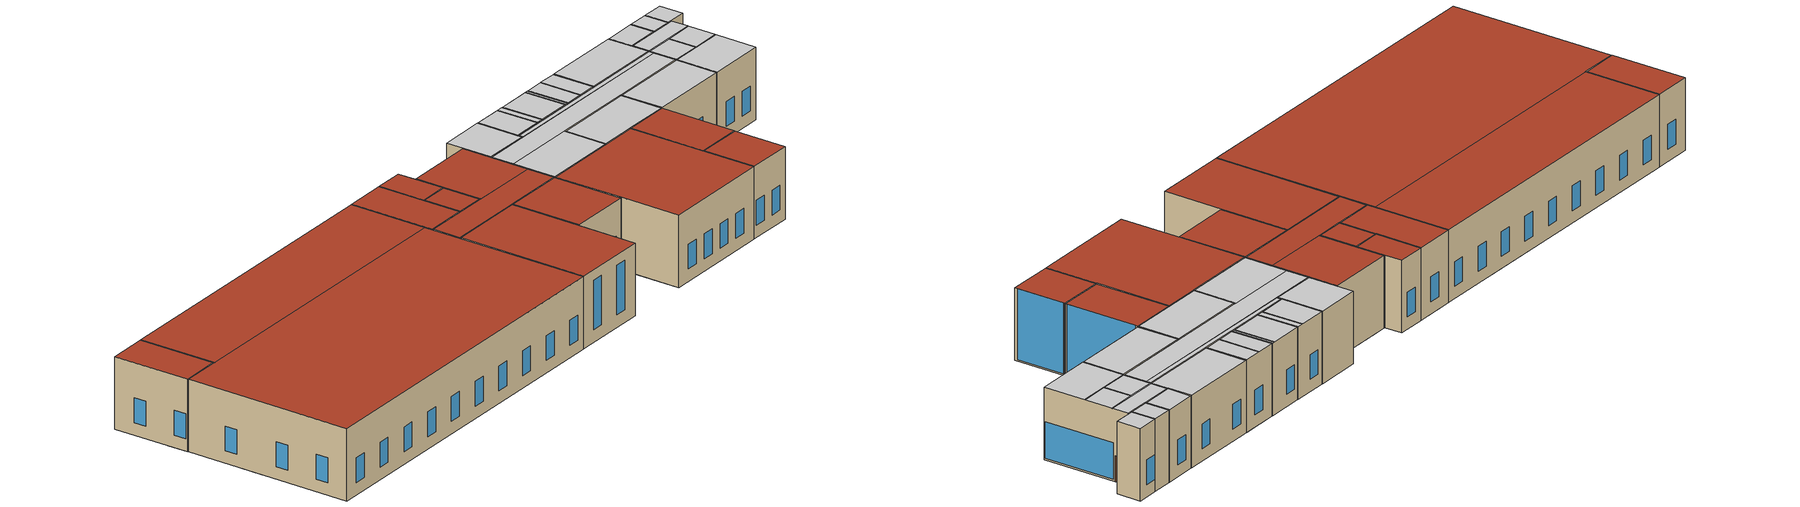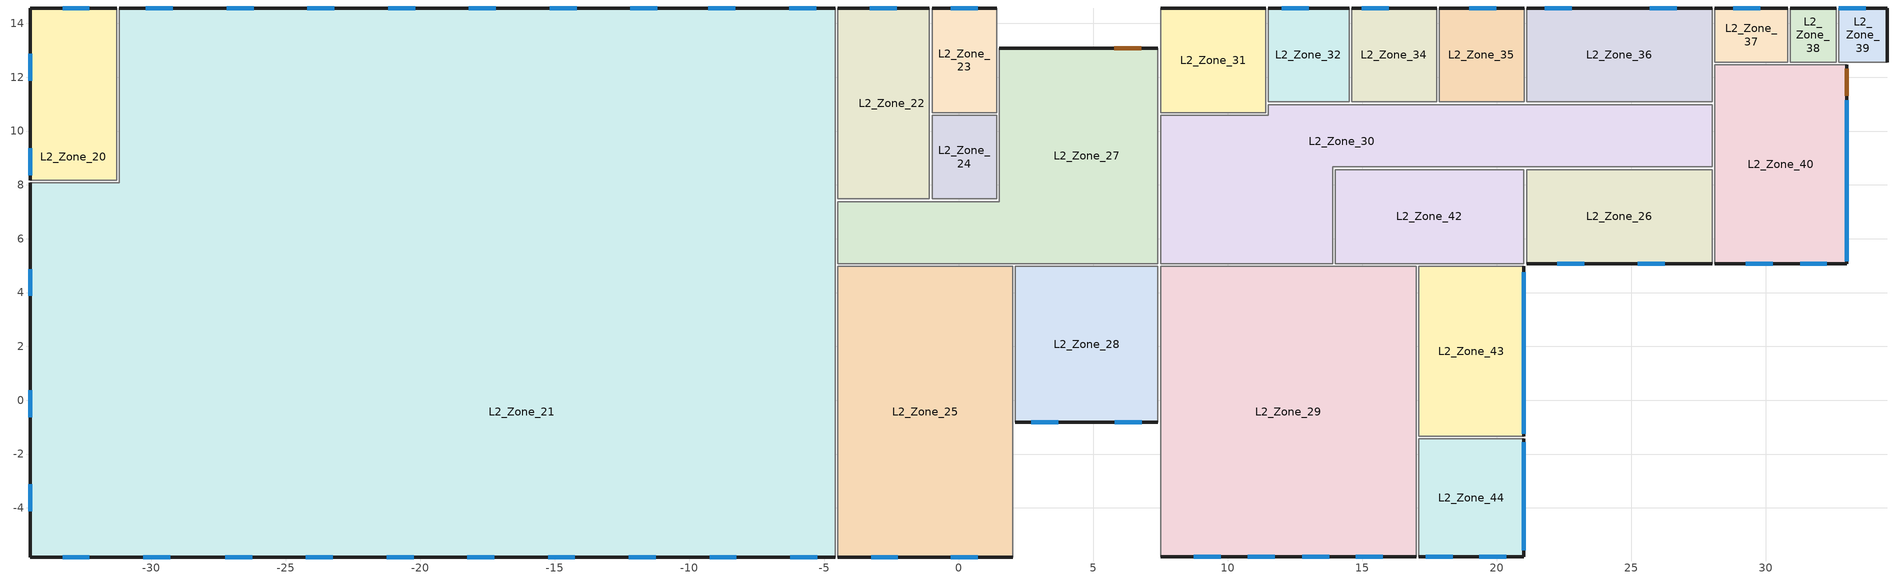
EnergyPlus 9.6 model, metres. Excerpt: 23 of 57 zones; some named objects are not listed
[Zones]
L2_Zone_20
 floor to L1_Zone_2 (BIM2BEM_int_slab_floor): -31.29,9.9 -31.29,8.18 -34.49,8.18 -34.49,9.9 z7; -31.29,12.83 -31.29,9.9 -32.89,9.9 -32.89,12.83 z7
 floor to L1_Zone_1 (BIM2BEM_int_slab_floor): -32.99,12.93 -32.99,10 -34.49,10 -34.49,12.93 z7; -31.29,14.57 -31.29,12.93 -34.49,12.93 -34.49,14.57 z7
 floor adiabatic (Interior Floor): -32.89,10 -32.89,9.9 -34.49,9.9 -34.49,10 z7; -32.89,12.83 -32.89,10 -32.99,10 -32.99,12.83 z7; -31.29,12.93 -31.29,12.83 -32.99,12.83 -32.99,12.93 z7
 wall outside (BIM2BEM_nonres_ext_wall): -31.29,14.57 -34.49,14.57 -34.49,8.18 z7:12.85
 wall to L2_Zone_21 (BIM2BEM_Interior_Wall): -34.49,8.18 -31.29,8.18 -31.29,14.57 z7:12.85
 window (BIM2BEM_IFC_Window_Construction): -34.49,12.87 -34.49,11.87 / -34.49,9.35 -34.49,8.35 / -32.29,14.57 -33.29,14.57 z8:10
 roof outside (BIM2BEM_nonres_roof): -34.49,14.57 -34.49,8.18 -31.29,8.18 -31.29,14.57 z12.85
L2_Zone_21
 floor to L1_Zone_7 (BIM2BEM_int_slab_floor): -27.99,-1.93 -27.99,-5.83 -34.49,-5.83 -34.49,-1.93 z7
 floor to L1_Zone_6 (BIM2BEM_int_slab_floor): -27.99,1.57 -27.99,-1.83 -34.49,-1.83 -34.49,1.57 z7
 floor to L1_Zone_5 (BIM2BEM_int_slab_floor): -27.99,3.57 -27.99,1.67 -34.49,1.67 -34.49,3.57 z7
 floor to L1_Zone_4 (BIM2BEM_int_slab_floor): -27.99,8.07 -27.99,3.67 -34.49,3.67 -34.49,8.07 z7
 floor to L1_Zone_3 (BIM2BEM_int_slab_floor): -27.99,14.57 -27.99,8.17 -31.19,8.17 -31.19,14.57 z7
 floor to L1_Zone_8 (BIM2BEM_int_slab_floor): -9.99,14.57 -9.99,4.97 -27.89,4.97 -27.89,14.57 z7; -4.59,4.97 -4.59,-5.83 -27.89,-5.83 -27.89,4.97 z7
 floor to L1_Zone_9 (BIM2BEM_int_slab_floor): -4.59,14.57 -4.59,5.07 -9.89,5.07 -9.89,14.57 z7
 floor adiabatic (Interior Floor): -27.89,-1.83 -27.89,-1.93 -34.49,-1.93 -34.49,-1.83 z7; -27.89,1.67 -27.89,1.57 -34.49,1.57 -34.49,1.67 z7; -27.89,3.67 -27.89,3.57 -34.49,3.57 -34.49,3.67 z7; -27.89,8.08 -27.89,8.07 -34.49,8.07 -34.49,8.08 z7; -27.89,8.17 -27.89,8.08 -31.19,8.08 -31.19,8.17 z7; -27.89,-1.93 -27.89,-5.83 -27.99,-5.83 -27.99,-1.93 z7; -27.89,1.57 -27.89,-1.83 -27.99,-1.83 -27.99,1.57 z7; -27.89,3.57 -27.89,1.67 -27.99,1.67 -27.99,3.57 z7; -27.89,8.07 -27.89,3.67 -27.99,3.67 -27.99,8.07 z7; -27.89,14.57 -27.89,8.17 -27.99,8.17 -27.99,14.57 z7; -9.89,14.57 -9.89,5.07 -9.99,5.07 -9.99,14.57 z7; -4.59,5.07 -4.59,4.97 -9.99,4.97 -9.99,5.07 z7
 wall outside (BIM2BEM_nonres_ext_wall): -4.59,14.57 -31.19,14.57 / -34.49,8.08 -34.49,-5.83 -4.59,-5.83 z7:12.85
 wall to L2_Zone_25 (BIM2BEM_Interior_Wall): -4.59,-5.83 -4.59,4.97 z7:12.85
 wall adiabatic (BIM2BEM_Interior_Wall): -4.59,4.97 -4.59,5.02 -4.59,5.07 / -4.59,7.38 -4.59,7.43 -4.59,7.48 / -31.19,8.18 -31.19,8.08 -31.29,8.08 z7:12.85
 wall to L2_Zone_27 (BIM2BEM_Interior_Wall): -4.59,5.07 -4.59,7.38 z7:12.85
 wall to L2_Zone_22 (BIM2BEM_Interior_Wall): -4.59,7.48 -4.59,14.57 z7:12.85
 window (BIM2BEM_IFC_Window_Construction): -34.49,4.87 -34.49,3.87 / -34.49,-3.13 -34.49,-4.13 / -33.29,-5.83 -32.29,-5.83 / -30.29,-5.83 -29.29,-5.83 / -27.25,-5.83 -26.25,-5.83 / -24.25,-5.83 -23.25,-5.83 / -21.25,-5.83 -20.25,-5.83 / -18.25,-5.83 -17.25,-5.83 / -15.25,-5.83 -14.25,-5.83 / -12.25,-5.83 -11.25,-5.83 / -9.25,-5.83 -8.25,-5.83 / -6.25,-5.83 -5.25,-5.83 / -34.49,0.37 -34.49,-0.63 / -5.29,14.57 -6.29,14.57 / -8.29,14.57 -9.29,14.57 / -11.19,14.57 -12.19,14.57 / -14.19,14.57 -15.19,14.57 / -17.19,14.57 -18.19,14.57 / -20.19,14.57 -21.19,14.57 / -23.19,14.57 -24.19,14.57 / -26.19,14.57 -27.19,14.57 / -29.19,14.57 -30.19,14.57 z8:10
 roof outside (BIM2BEM_nonres_roof): -34.49,8.08 -34.49,-5.83 -4.59,-5.83 -4.59,8.08 z12.85; -31.19,14.57 -31.19,8.08 -4.59,8.08 -4.59,14.57 z12.85
L2_Zone_22
 floor to L1_Zone_9 (BIM2BEM_int_slab_floor): -3.99,14.57 -3.99,7.48 -4.49,7.48 -4.49,14.57 z7
 floor to L1_Zone_10 (BIM2BEM_int_slab_floor): -1.09,14.57 -1.09,7.48 -3.89,7.48 -3.89,14.57 z7
 floor adiabatic (Interior Floor): -3.89,14.57 -3.89,7.48 -3.99,7.48 -3.99,14.57 z7
 wall outside (BIM2BEM_nonres_ext_wall): -1.09,14.57 -4.49,14.57 z7:12.85
 wall to L2_Zone_27 (BIM2BEM_Interior_Wall): -4.49,7.48 -1.09,7.48 z7:12.85
 wall to L2_Zone_24 (BIM2BEM_Interior_Wall): -1.09,7.48 -1.09,10.58 z7:12.85
 wall adiabatic (BIM2BEM_Interior_Wall): -1.09,10.58 -1.09,10.68 z7:12.85
 wall to L2_Zone_23 (BIM2BEM_Interior_Wall): -1.09,10.68 -1.09,14.57 z7:12.85
 window (BIM2BEM_IFC_Window_Construction): -2.29,14.57 -3.29,14.57 z8:10
 roof outside (BIM2BEM_nonres_roof): -4.49,14.57 -4.49,7.48 -1.09,7.48 -1.09,14.57 z12.85
L2_Zone_25
 floor to L1_Zone_8 (BIM2BEM_int_slab_floor): 2.01,4.97 2.01,-5.83 -4.49,-5.83 -4.49,4.97 z7
 wall outside (BIM2BEM_nonres_ext_wall): -4.49,-5.83 2.01,-5.83 z7:12.85
 wall to L2_Zone_27 (BIM2BEM_Interior_Wall): 2.01,4.97 -4.49,4.97 z7:12.85
 wall adiabatic (BIM2BEM_Interior_Wall): 2.01,-5.83 2.01,-0.83 z7:12.85
 wall to L2_Zone_28 (BIM2BEM_Interior_Wall): 2.01,-0.83 2.01,4.97 z7:12.85
 window (BIM2BEM_IFC_Window_Construction): -3.25,-5.83 -2.25,-5.83 / -0.29,-5.83 0.71,-5.83 z8:12
 roof outside (BIM2BEM_nonres_roof): -4.49,4.97 -4.49,-5.83 2.01,-5.83 2.01,4.97 z12.85
L2_Zone_24
 floor to L1_Zone_10 (BIM2BEM_int_slab_floor): 1.41,10.58 1.41,7.48 -0.99,7.48 -0.99,10.58 z7
 wall to L2_Zone_27 (BIM2BEM_Interior_Wall): -0.99,7.48 1.41,7.48 1.41,10.58 z7:12.85
 wall to L2_Zone_23 (BIM2BEM_Interior_Wall): 1.41,10.58 -0.99,10.58 z7:12.85
 roof outside (BIM2BEM_nonres_roof): -0.99,10.58 -0.99,7.48 1.41,7.48 1.41,10.58 z12.85
L2_Zone_23
 floor to L1_Zone_10 (BIM2BEM_int_slab_floor): 1.41,14.57 1.41,10.68 -0.99,10.68 -0.99,14.57 z7
 wall outside (BIM2BEM_nonres_ext_wall): 1.41,14.57 -0.99,14.57 z7:12.85
 wall to L2_Zone_27 (BIM2BEM_Interior_Wall): 1.41,10.68 1.41,13.08 z7:12.85
 wall adiabatic (BIM2BEM_Interior_Wall): 1.41,13.08 1.41,14.57 z7:12.85
 window (BIM2BEM_IFC_Window_Construction): 0.71,14.57 -0.29,14.57 z8:10
 roof outside (BIM2BEM_nonres_roof): -0.99,14.57 -0.99,10.68 1.41,10.68 1.41,14.57 z12.85
L2_Zone_27
 floor to L1_Zone_9 (BIM2BEM_int_slab_floor): -3.99,7.38 -3.99,5.07 -4.49,5.07 -4.49,7.38 z7
 floor to L1_Zone_10 (BIM2BEM_int_slab_floor): 2.01,7.38 2.01,5.07 -3.89,5.07 -3.89,7.38 z7; 2.01,13.08 2.01,7.38 1.51,7.38 1.51,13.08 z7
 floor to L1_Zone_11 (BIM2BEM_int_slab_floor): 7.41,13.08 7.41,5.07 2.11,5.07 2.11,13.08 z7
 floor adiabatic (Interior Floor): -3.89,7.38 -3.89,5.07 -3.99,5.07 -3.99,7.38 z7; 2.11,13.08 2.11,5.07 2.01,5.07 2.01,13.08 z7
 wall outside (BIM2BEM_nonres_ext_wall): 7.41,13.08 1.51,13.08 z7:12.85
 wall adiabatic (BIM2BEM_Interior_Wall): 2.01,5.07 2.06,5.07 2.11,5.07 / 7.41,10.58 7.41,10.63 7.41,10.68 / 1.51,10.68 1.51,10.63 1.51,10.58 / 1.51,7.48 1.51,7.38 1.41,7.38 / -0.99,7.38 -1.04,7.38 -1.09,7.38 z7:12.85
 wall to L2_Zone_28 (BIM2BEM_Interior_Wall): 2.11,5.07 7.41,5.07 z7:12.85
 wall to L2_Zone_30 (BIM2BEM_Interior_Wall): 7.41,5.07 7.41,10.58 z7:12.85
 wall to L2_Zone_31 (BIM2BEM_Interior_Wall): 7.41,10.68 7.41,13.08 z7:12.85
 door (BIM2BEM_IFCIntent_Door): 6.79,13.08 5.79,13.08 z7:9.1
 roof outside (BIM2BEM_nonres_roof): -4.49,7.38 -4.49,5.07 7.41,5.07 7.41,7.38 z12.85; 1.51,13.08 1.51,7.38 7.41,7.38 7.41,13.08 z12.85
L2_Zone_28
 floor to L1_Zone_8 (BIM2BEM_int_slab_floor): 7.41,4.97 7.41,-0.83 2.11,-0.83 2.11,4.97 z7
 wall outside (BIM2BEM_nonres_ext_wall): 2.11,-0.83 7.41,-0.83 z7:12.85
 wall to L2_Zone_29 (BIM2BEM_Interior_Wall): 7.41,-0.83 7.41,4.97 z7:12.85
 window (BIM2BEM_IFC_Window_Construction): 2.71,-0.83 3.71,-0.83 / 5.81,-0.83 6.81,-0.83 z8:10
 roof outside (BIM2BEM_nonres_roof): 2.11,4.97 2.11,-0.83 7.41,-0.83 7.41,4.97 z12.85
L2_Zone_29
 floor outside (Exterior Floor): 17,4.97 17,-5.83 7.51,-5.83 7.51,4.97 z7
 wall outside (BIM2BEM_nonres_ext_wall): 7.51,-5.83 17,-5.83 z7:12.85
 wall to L2_Zone_30 (BIM2BEM_Interior_Wall): 13.9,4.97 7.51,4.97 z7:12.85
 wall adiabatic (BIM2BEM_Interior_Wall): 14,4.97 13.9,4.97 / 7.51,-0.83 7.51,-5.83 / 17,-1.44 17,-1.33 z7:12.85
 wall to L2_Zone_42 (BIM2BEM_Interior_Wall): 17,4.97 14,4.97 z7:12.85
 wall to L2_Zone_44 (BIM2BEM_Interior_Wall): 17,-5.83 17,-1.44 z7:12.85
 wall to L2_Zone_43 (BIM2BEM_Interior_Wall): 17,-1.33 17,4.97 z7:12.85
 window (BIM2BEM_IFC_Window_Construction): 8.75,-5.83 9.75,-5.83 / 10.75,-5.83 11.75,-5.83 / 12.77,-5.83 13.77,-5.83 / 14.77,-5.83 15.77,-5.83 z8:10
 roof outside (BIM2BEM_nonres_roof): 7.51,4.97 7.51,-5.83 17,-5.83 17,4.97 z12.85
L2_Zone_30
 floor to L1_Zone_12 (BIM2BEM_int_slab_floor): 13.9,8.67 13.9,5.07 7.51,5.07 7.51,8.67 z7; 20.98,10.57 20.98,8.67 7.51,8.67 7.51,10.57 z7; 20.98,10.58 20.98,10.57 11.51,10.57 11.51,10.58 z7; 20.98,10.97 20.98,10.58 11.51,10.58 11.51,10.97 z7
 floor to L1_Zone_17 (BIM2BEM_int_slab_floor): 27.98,10.98 27.98,8.67 21.08,8.67 21.08,10.98 z7
 floor adiabatic (Interior Floor): 11.51,10.58 11.51,10.57 7.51,10.57 7.51,10.58 z7; 21.08,10.98 21.08,10.97 11.51,10.97 11.51,10.98 z7; 21.08,10.97 21.08,8.67 20.98,8.67 20.98,10.97 z7; 28,10.98 28,8.67 27.98,8.67 27.98,10.98 z7
 wall to L2_Zone_42 (BIM2BEM_Interior_Wall): 13.9,5.07 13.9,8.57 / 14,8.67 21.01,8.67 z7:12.85
 wall adiabatic (BIM2BEM_Interior_Wall): 13.9,8.57 13.9,8.67 14,8.67 / 21.01,8.67 21.06,8.67 21.11,8.67 / 21.11,10.98 21.06,10.98 21.01,10.98 / 17.86,10.98 17.81,10.98 17.76,10.98 / 14.61,10.98 14.56,10.98 14.51,10.98 / 11.51,10.68 11.51,10.58 11.41,10.58 z7:12.85
 wall to L2_Zone_26 (BIM2BEM_Interior_Wall): 21.11,8.67 28,8.67 z7:12.85
 wall to L2_Zone_40 (BIM2BEM_Interior_Wall): 28,8.67 28,10.98 z7:12.85
 wall to L2_Zone_36 (BIM2BEM_Interior_Wall): 28,10.98 21.11,10.98 z7:12.85
 wall to L2_Zone_35 (BIM2BEM_Interior_Wall): 21.01,10.98 17.86,10.98 z7:12.85
 wall to L2_Zone_34 (BIM2BEM_Interior_Wall): 17.76,10.98 14.61,10.98 z7:12.85
 wall to L2_Zone_32 (BIM2BEM_Interior_Wall): 14.51,10.98 11.51,10.98 z7:12.85
 wall to L2_Zone_31 (BIM2BEM_Interior_Wall): 11.51,10.98 11.51,10.68 / 11.41,10.58 7.51,10.58 z7:12.85
 ceiling to L3_Zone_47 (BIM2BEM_int_slab_ceiling): 7.51,8.67 7.51,5.07 13.9,5.07 13.9,8.67 z12.85; 7.51,10.57 7.51,8.67 28,8.67 28,10.57 z12.85; 11.5,10.58 11.5,10.57 28,10.57 28,10.58 z12.85; 11.51,10.97 11.51,10.58 28,10.58 28,10.97 z12.85
 ceiling adiabatic (Interior Ceiling): 7.51,10.58 7.51,10.57 11.5,10.57 11.5,10.58 z12.85; 11.51,10.98 11.51,10.97 28,10.97 28,10.98 z12.85
L2_Zone_31
 floor to L1_Zone_13 (BIM2BEM_int_slab_floor): 11.41,14.57 11.41,10.68 7.51,10.68 7.51,14.57 z7
 wall outside (BIM2BEM_nonres_ext_wall): 11.41,14.57 7.51,14.57 z7:12.85
 wall adiabatic (BIM2BEM_Interior_Wall): 7.51,14.57 7.51,13.08 / 11.41,10.98 11.41,11.08 z7:12.85
 wall to L2_Zone_32 (BIM2BEM_Interior_Wall): 11.41,11.08 11.41,14.57 z7:12.85
 ceiling to L3_Zone_45 (BIM2BEM_int_slab_ceiling): 7.51,14.57 7.51,10.68 11.4,10.68 11.4,14.57 z12.85
 ceiling adiabatic (Interior Ceiling): 11.4,14.57 11.4,10.68 11.41,10.68 11.41,14.57 z12.85
L2_Zone_32
 floor to L1_Zone_14 (BIM2BEM_int_slab_floor): 14.48,14.57 14.48,11.08 11.51,11.08 11.51,14.57 z7
 floor adiabatic (Interior Floor): 14.51,14.57 14.51,11.08 14.48,11.08 14.48,14.57 z7
 wall outside (BIM2BEM_nonres_ext_wall): 14.51,14.57 11.51,14.57 z7:12.85
 wall to L2_Zone_34 (BIM2BEM_Interior_Wall): 14.51,11.08 14.51,14.57 z7:12.85
 window (BIM2BEM_IFC_Window_Construction): 13.01,14.57 12.01,14.57 z8:10
 ceiling to L3_Zone_46 (BIM2BEM_int_slab_ceiling): 11.51,14.57 11.51,11.08 13.9,11.08 13.9,14.57 z12.85
 ceiling to L3_Zone_49 (BIM2BEM_int_slab_ceiling): 14,14.57 14,11.08 14.51,11.08 14.51,14.57 z12.85
 ceiling adiabatic (Interior Ceiling): 13.9,14.57 13.9,11.08 14,11.08 14,14.57 z12.85
L2_Zone_34
 floor to L1_Zone_15 (BIM2BEM_int_slab_floor): 17.73,14.57 17.73,11.08 14.61,11.08 14.61,14.57 z7
 floor adiabatic (Interior Floor): 17.76,14.57 17.76,11.08 17.73,11.08 17.73,14.57 z7
 wall outside (BIM2BEM_nonres_ext_wall): 17.76,14.57 14.61,14.57 z7:12.85
 wall to L2_Zone_35 (BIM2BEM_Interior_Wall): 17.76,11.08 17.76,14.57 z7:12.85
 window (BIM2BEM_IFC_Window_Construction): 15.98,14.57 14.98,14.57 z8:10
 ceiling to L3_Zone_49 (BIM2BEM_int_slab_ceiling): 14.61,14.57 14.61,11.08 17.45,11.08 17.45,14.57 z12.85
 ceiling to L3_Zone_51 (BIM2BEM_int_slab_ceiling): 17.55,14.57 17.55,11.08 17.76,11.08 17.76,14.57 z12.85
 ceiling adiabatic (Interior Ceiling): 17.45,14.57 17.45,11.08 17.55,11.08 17.55,14.57 z12.85
L2_Zone_35
 floor to L1_Zone_16 (BIM2BEM_int_slab_floor): 20.98,14.57 20.98,11.08 17.86,11.08 17.86,14.57 z7
 floor adiabatic (Interior Floor): 21.01,14.57 21.01,11.08 20.98,11.08 20.98,14.57 z7
 wall outside (BIM2BEM_nonres_ext_wall): 21.01,14.57 17.86,14.57 z7:12.85
 wall to L2_Zone_36 (BIM2BEM_Interior_Wall): 21.01,11.08 21.01,14.57 z7:12.85
 window (BIM2BEM_IFC_Window_Construction): 19.98,14.57 18.98,14.57 z8:10
 ceiling to L3_Zone_51 (BIM2BEM_int_slab_ceiling): 17.86,14.57 17.86,11.08 19.35,11.08 19.35,14.57 z12.85
 ceiling to L3_Zone_52 (BIM2BEM_int_slab_ceiling): 19.45,14.57 19.45,11.08 21.01,11.08 21.01,14.57 z12.85
 ceiling adiabatic (Interior Ceiling): 19.35,14.57 19.35,11.08 19.45,11.08 19.45,14.57 z12.85
L2_Zone_36
 floor to L1_Zone_17 (BIM2BEM_int_slab_floor): 27.98,14.57 27.98,11.08 21.11,11.08 21.11,14.57 z7
 floor adiabatic (Interior Floor): 28,14.57 28,11.08 27.98,11.08 27.98,14.57 z7
 wall outside (BIM2BEM_nonres_ext_wall): 28,14.57 21.11,14.57 z7:12.85
 wall to L2_Zone_40 (BIM2BEM_Interior_Wall): 28,11.08 28,12.46 z7:12.85
 wall adiabatic (BIM2BEM_Interior_Wall): 28,12.46 28,12.57 z7:12.85
 wall to L2_Zone_37 (BIM2BEM_Interior_Wall): 28,12.57 28,14.57 z7:12.85
 window (BIM2BEM_IFC_Window_Construction): 26.68,14.57 25.68,14.57 / 22.78,14.57 21.78,14.57 z8:10
 ceiling to L3_Zone_53 (BIM2BEM_int_slab_ceiling): 21.14,14.57 21.14,11.08 28,11.08 28,14.57 z12.85
 ceiling adiabatic (Interior Ceiling): 21.11,14.57 21.11,11.08 21.14,11.08 21.14,14.57 z12.85
L2_Zone_37
 floor to L1_Zone_18 (BIM2BEM_int_slab_floor): 30.8,14.57 30.8,12.57 28.1,12.57 28.1,14.57 z7
 wall outside (BIM2BEM_nonres_ext_wall): 30.8,14.57 28.1,14.57 z7:12.85
 wall to L2_Zone_40 (BIM2BEM_Interior_Wall): 28.1,12.57 30.8,12.57 z7:12.85
 wall to L2_Zone_38 (BIM2BEM_Interior_Wall): 30.8,12.57 30.8,14.57 z7:12.85
 window (BIM2BEM_IFC_Window_Construction): 29.78,14.57 28.78,14.57 z8:10
 ceiling to L3_Zone_57 (BIM2BEM_int_slab_ceiling): 28.1,14.57 28.1,12.57 30.8,12.57 30.8,14.57 z12.85
L2_Zone_38
 floor to L1_Zone_18 (BIM2BEM_int_slab_floor): 32.6,14.57 32.6,12.57 30.9,12.57 30.9,14.57 z7
 wall outside (BIM2BEM_nonres_ext_wall): 32.6,14.57 30.9,14.57 z7:12.85
 wall to L2_Zone_40 (BIM2BEM_Interior_Wall): 30.9,12.57 32.6,12.57 z7:12.85
 wall to L2_Zone_39 (BIM2BEM_Interior_Wall): 32.6,12.57 32.6,14.57 z7:12.85
 ceiling to L3_Zone_57 (BIM2BEM_int_slab_ceiling): 30.9,14.57 30.9,12.57 32.6,12.57 32.6,14.57 z12.85
L2_Zone_39
 floor to L1_Zone_18 (BIM2BEM_int_slab_floor): 34.51,14.57 34.51,12.57 32.7,12.57 32.7,14.57 z7
 wall outside (BIM2BEM_nonres_ext_wall): 34.51,12.57 34.51,14.57 32.7,14.57 z7:12.85
 wall to L2_Zone_40 (BIM2BEM_Interior_Wall): 32.7,12.57 33,12.57 z7:12.85
 wall adiabatic (BIM2BEM_Interior_Wall): 33,12.57 34.51,12.57 z7:12.85
 window (BIM2BEM_IFC_Window_Construction): 33.71,14.57 32.71,14.57 z8:10
 ceiling to L3_Zone_57 (BIM2BEM_int_slab_ceiling): 32.7,14.57 32.7,12.57 34.51,12.57 34.51,14.57 z12.85
L2_Zone_40
 floor to L1_Zone_18 (BIM2BEM_int_slab_floor): 33,12.46 33,5.07 28.1,5.07 28.1,12.46 z7
 wall outside (BIM2BEM_nonres_ext_wall): 28.1,5.07 33,5.07 33,12.46 z7:12.85
 wall adiabatic (BIM2BEM_Interior_Wall): 30.9,12.46 30.8,12.46 / 32.7,12.46 32.6,12.46 / 28.1,8.67 28.1,8.57 / 28.1,11.08 28.1,10.98 z7:12.85
 wall to L2_Zone_26 (BIM2BEM_Interior_Wall): 28.1,8.57 28.1,5.07 z7:12.85
 window (BIM2BEM_IFC_Window_Construction): 29.24,5.07 30.24,5.07 / 31.26,5.07 32.26,5.07 z8:10; 33,5.15 33,11.15 z7.15:10.1
 door (BIM2BEM_IFCIntent_Door): 33,11.31 33,12.31 z7:9.1
 ceiling to L3_Zone_47 (BIM2BEM_int_slab_ceiling): 28.1,10.97 28.1,8.67 30.5,8.67 30.5,10.97 z12.85
 ceiling to L3_Zone_55 (BIM2BEM_int_slab_ceiling): 28.1,8.57 28.1,5.07 33,5.07 33,8.57 z12.85
 ceiling to L3_Zone_57 (BIM2BEM_int_slab_ceiling): 28.1,12.46 28.1,11.07 33,11.07 33,12.46 z12.85
 ceiling to L3_Zone_56 (BIM2BEM_int_slab_ceiling): 30.6,10.97 30.6,8.67 33,8.67 33,10.97 z12.85
 ceiling adiabatic (Interior Ceiling): 28.1,8.67 28.1,8.57 33,8.57 33,8.67 z12.85; 28.1,11.07 28.1,10.97 33,10.97 33,11.07 z12.85; 30.5,10.97 30.5,8.67 30.6,8.67 30.6,10.97 z12.85
L2_Zone_42
 floor to L1_Zone_19 (BIM2BEM_int_slab_floor): 20.98,8.57 20.98,5.07 14,5.07 14,8.57 z7
 floor adiabatic (Interior Floor): 21.01,8.57 21.01,5.07 20.98,5.07 20.98,8.57 z7
 wall adiabatic (BIM2BEM_Interior_Wall): 17,5.07 17.1,5.07 z7:12.85
 wall to L2_Zone_43 (BIM2BEM_Interior_Wall): 17.1,5.07 21.01,5.07 z7:12.85
 wall to L2_Zone_26 (BIM2BEM_Interior_Wall): 21.01,5.07 21.01,8.57 z7:12.85
 ceiling to L3_Zone_50 (BIM2BEM_int_slab_ceiling): 14,8.57 14,5.07 21.01,5.07 21.01,8.57 z12.85
L2_Zone_43
 floor outside (Exterior Floor): 21.01,4.97 21.01,-1.33 17.1,-1.33 17.1,4.97 z7
 wall outside (BIM2BEM_nonres_ext_wall): 21.01,-1.33 21.01,4.97 z7:12.85
 wall to L2_Zone_44 (BIM2BEM_Interior_Wall): 17.1,-1.33 21.01,-1.33 z7:12.85
 window (BIM2BEM_IFC_Window_Construction): 21.01,-1.24 21.01,4.76 z7.15:12.85
 roof outside (BIM2BEM_nonres_roof): 17.1,4.97 17.1,-1.33 21.01,-1.33 21.01,4.97 z12.85
L2_Zone_44
 floor outside (Exterior Floor): 21.01,-1.44 21.01,-5.83 17.1,-5.83 17.1,-1.44 z7
 wall outside (BIM2BEM_nonres_ext_wall): 17.1,-5.83 21.01,-5.83 21.01,-1.44 z7:12.85
 window (BIM2BEM_IFC_Window_Construction): 17.36,-5.83 18.36,-5.83 / 19.36,-5.83 20.36,-5.83 z8:10; 21.01,-5.57 21.01,-1.57 z7.15:12.85
 roof outside (BIM2BEM_nonres_roof): 17.1,-1.44 17.1,-5.83 21.01,-5.83 21.01,-1.44 z12.85
L2_Zone_26
 floor to L1_Zone_17 (BIM2BEM_int_slab_floor): 27.98,8.57 27.98,5.07 21.11,5.07 21.11,8.57 z7
 floor adiabatic (Interior Floor): 28,8.57 28,5.07 27.98,5.07 27.98,8.57 z7
 wall outside (BIM2BEM_nonres_ext_wall): 21.11,5.07 28,5.07 z7:12.85
 window (BIM2BEM_IFC_Window_Construction): 22.25,5.07 23.25,5.07 / 25.24,5.07 26.24,5.07 z8:10
 ceiling to L3_Zone_54 (BIM2BEM_int_slab_ceiling): 21.12,8.57 21.12,5.07 28,5.07 28,8.57 z12.85
 ceiling adiabatic (Interior Ceiling): 21.11,8.57 21.11,5.07 21.12,5.07 21.12,8.57 z12.85
[Building]
Untitled: North Axis {deg}=0; Terrain=City; Loads Convergence Tolerance Value {W}=0.04; Temperature Convergence Tolerance Value {deltaC}=0.4; Solar Distribution=FullInteriorAndExterior; Maximum Number of Warmup Days=25
[Site:Location]
Las Vegas Mccarran Intl Ap: Latitude {deg}=36.08; Longitude {deg}=-115.15; Time Zone {hr}=-8; Elevation {m}=648
[SizingPeriod:DesignDay] Day of Month=21; Dry-Bulb Temperature Range Modifier Type=DefaultMultipliers; Humidity Condition Type=Wetbulb; Barometric Pressure {Pa}=93779; Rain Indicator=No; Snow Indicator=No; Daylight Saving Time Indicator=No
Name | Month | Day Type | Maximum Dry-Bulb Temperature {C} | Daily Dry-Bulb Temperature Range {deltaC} | Wetbulb or DewPoint at Maximum Dry-Bulb {C} | Wind Speed {m/s} | Wind Direction {deg} | Solar Model Indicator | Sky Clearness | ASHRAE Clear Sky Optical Depth for Beam Irradiance (taub) | ASHRAE Clear Sky Optical Depth for Diffuse Irradiance (taud)
Las Vegas Mccarran Intl Ap Ann Htg 99.6% Condns DB | 12 | WinterDesignDay | -0.8 | 0 | -0.8 | 3 | 240 | ASHRAEClearSky | 0
Las Vegas Mccarran Intl Ap Ann Clg .4% Condns DB=>MWB | 7 | SummerDesignDay | 42.4 | 13 | 20.1 | 4.9 | 230 | ASHRAETau |  | 0.55 | 1.674
[Material]
Name | Roughness | Thickness {m} | Conductivity {W/m-K} | Density {kg/m3} | Specific Heat {J/kg-K} | Thermal Absorptance | Solar Absorptance | Visible Absorptance
I02 50mm insulation board | MediumRough | 0.0508 | 0.03 | 43 | 1210
M11 100mm lightweight concrete | MediumRough | 0.1016 | 0.53 | 1280 | 840
F16 Acoustic tile | MediumSmooth | 0.0191 | 0.06 | 368 | 590
M15 200mm heavyweight concrete | MediumRough | 0.2032 | 1.95 | 2240 | 900
BIM2BEM_F08 Metal surface | Smooth | 0.0008 | 45.28 | 7824 | 500
BIM2BEM_G01 16mm gypsum board | MediumSmooth | 0.0159 | 0.16 | 800 | 1090
BIM2BEM_F08 Metal roof surface | Smooth | 0.0008 | 45.28 | 7824 | 500 | 0.9 | 0.77
BIM2BEM_F07 25mm stucco | Smooth | 0.0254 | 0.72 | 1856 | 840 | 0.9 | 0.7 | 0.7
BIM2BEM_Interior Wall Addi Insul | MediumRough | 2.54001e-08 | 0.04326 | 22.4258 | 836.8 | 0.9 | 0.7 | 0.7
BIM2BEM_Steel Frame/Cavity | MediumRough | 0.0889002 | 0.0841162 | 641.379 | 502.08 | 0.9 | 0.7 | 0.7
BIM2BEM_100mm Normalweight concrete floor | MediumRough | 0.1016 | 2.31 | 2322 | 832
[Material:NoMass] Thermal Absorptance=0.9; Solar Absorptance=0.7
Name | Roughness | Thermal Resistance {m2-K/W} | Visible Absorptance
BIM2BEM_Nonres_Exterior_Wall_Insulation_grd | MediumSmooth | 1.43107 | 0.7
BIM2BEM_Nonres_Roof_Insulation | MediumSmooth | 4.15799 | 0.7
BIM2BEM_CP02 CARPET PAD | VeryRough | 0.21648 | 0.8
BIM2BEM_Opaque Door panel_con | MediumRough | 0.475973 | 0.7
[Material:AirGap]
F05 Ceiling air space resistance: Thermal Resistance {m2-K/W}=0.18
[WindowMaterial:SimpleGlazingSystem]
BIM2BEM_IFC_Window_SimpleGlazing: U-Factor {W/m2-K}=5.5364; Solar Heat Gain Coefficient=0.86; Visible Transmittance=0.9
[Construction]
Exterior Floor: I02 50mm insulation board, M15 200mm heavyweight concrete
Interior Floor: F16 Acoustic tile, F05 Ceiling air space resistance, M11 100mm lightweight concrete
Interior Ceiling: M11 100mm lightweight concrete, F05 Ceiling air space resistance, F16 Acoustic tile
BIM2BEM_nonres_ext_wall: BIM2BEM_F08 Metal surface, BIM2BEM_Nonres_Exterior_Wall_Insulation_grd, BIM2BEM_G01 16mm gypsum board
BIM2BEM_nonres_roof: BIM2BEM_F08 Metal roof surface, BIM2BEM_Nonres_Roof_Insulation
BIM2BEM_Interior_Wall: BIM2BEM_F07 25mm stucco, BIM2BEM_G01 16mm gypsum board, BIM2BEM_Interior Wall Addi Insul, BIM2BEM_Steel Frame/Cavity, BIM2BEM_G01 16mm gypsum board
BIM2BEM_int_slab_floor: BIM2BEM_100mm Normalweight concrete floor, BIM2BEM_CP02 CARPET PAD
BIM2BEM_int_slab_ceiling: BIM2BEM_CP02 CARPET PAD, BIM2BEM_100mm Normalweight concrete floor
BIM2BEM_IFC_Window_Construction: BIM2BEM_IFC_Window_SimpleGlazing
BIM2BEM_IFCIntent_Door: BIM2BEM_Opaque Door panel_con
[Zone] Multiplier=1
L2_Zone_20; L2_Zone_21; L2_Zone_22; L2_Zone_25; L2_Zone_24; L2_Zone_23; L2_Zone_27; L2_Zone_28; L2_Zone_29; L2_Zone_30; L2_Zone_31; L2_Zone_32; L2_Zone_34; L2_Zone_35; L2_Zone_36; L2_Zone_37; L2_Zone_38; L2_Zone_39; L2_Zone_40; L2_Zone_42; L2_Zone_43; L2_Zone_44; L2_Zone_26
[People] Number of People Schedule=BLDG_OCC_SCH; Number of People Calculation Method=Area/Person; Floor Area per Person {m2/person}=10; Fraction Radiant=0.3; Sensible Heat Fraction=autocalculate; Activity Level Schedule=ZONE3 BULK STORAGE Activity Schedule; Mean Radiant Temperature Calculation Type=ZoneAveraged
Name | Zone or ZoneList or Space or SpaceList
BIM2BEM_L2_Zone_20_People | L2_Zone_20
BIM2BEM_L2_Zone_21_People | L2_Zone_21
BIM2BEM_L2_Zone_22_People | L2_Zone_22
BIM2BEM_L2_Zone_25_People | L2_Zone_25
BIM2BEM_L2_Zone_24_People | L2_Zone_24
BIM2BEM_L2_Zone_23_People | L2_Zone_23
BIM2BEM_L2_Zone_27_People | L2_Zone_27
BIM2BEM_L2_Zone_28_People | L2_Zone_28
BIM2BEM_L2_Zone_29_People | L2_Zone_29
BIM2BEM_L2_Zone_30_People | L2_Zone_30
BIM2BEM_L2_Zone_31_People | L2_Zone_31
BIM2BEM_L2_Zone_32_People | L2_Zone_32
BIM2BEM_L2_Zone_34_People | L2_Zone_34
BIM2BEM_L2_Zone_35_People | L2_Zone_35
BIM2BEM_L2_Zone_36_People | L2_Zone_36
BIM2BEM_L2_Zone_37_People | L2_Zone_37
BIM2BEM_L2_Zone_38_People | L2_Zone_38
BIM2BEM_L2_Zone_39_People | L2_Zone_39
BIM2BEM_L2_Zone_40_People | L2_Zone_40
BIM2BEM_L2_Zone_42_People | L2_Zone_42
BIM2BEM_L2_Zone_43_People | L2_Zone_43
BIM2BEM_L2_Zone_44_People | L2_Zone_44
BIM2BEM_L2_Zone_26_People | L2_Zone_26
[Lights] Schedule=ltg_sch_bulk_storage; Design Level Calculation Method=Watts/Area; Watts per Zone Floor Area {W/m2}=18.2986; Return Air Fraction=0; Fraction Radiant=0.42; Fraction Visible=0.18; Fraction Replaceable=1; Return Air Fraction Calculated from Plenum Temperature=No
Name | Zone or ZoneList or Space or SpaceList
BIM2BEM_L2_Zone_20_Lights | L2_Zone_20
BIM2BEM_L2_Zone_21_Lights | L2_Zone_21
BIM2BEM_L2_Zone_22_Lights | L2_Zone_22
BIM2BEM_L2_Zone_25_Lights | L2_Zone_25
BIM2BEM_L2_Zone_24_Lights | L2_Zone_24
BIM2BEM_L2_Zone_23_Lights | L2_Zone_23
BIM2BEM_L2_Zone_27_Lights | L2_Zone_27
BIM2BEM_L2_Zone_28_Lights | L2_Zone_28
BIM2BEM_L2_Zone_29_Lights | L2_Zone_29
BIM2BEM_L2_Zone_30_Lights | L2_Zone_30
BIM2BEM_L2_Zone_31_Lights | L2_Zone_31
BIM2BEM_L2_Zone_32_Lights | L2_Zone_32
BIM2BEM_L2_Zone_34_Lights | L2_Zone_34
BIM2BEM_L2_Zone_35_Lights | L2_Zone_35
BIM2BEM_L2_Zone_36_Lights | L2_Zone_36
BIM2BEM_L2_Zone_37_Lights | L2_Zone_37
BIM2BEM_L2_Zone_38_Lights | L2_Zone_38
BIM2BEM_L2_Zone_39_Lights | L2_Zone_39
BIM2BEM_L2_Zone_40_Lights | L2_Zone_40
BIM2BEM_L2_Zone_42_Lights | L2_Zone_42
BIM2BEM_L2_Zone_43_Lights | L2_Zone_43
BIM2BEM_L2_Zone_44_Lights | L2_Zone_44
BIM2BEM_L2_Zone_26_Lights | L2_Zone_26
[ElectricEquipment] Schedule=Bulk Storage Plug Schedule; Design Level Calculation Method=Watts/Area; Watts per Zone Floor Area {W/m2}=10.7639
Name | Zone or ZoneList or Space or SpaceList
BIM2BEM_L2_Zone_20_Equipment | L2_Zone_20
BIM2BEM_L2_Zone_21_Equipment | L2_Zone_21
BIM2BEM_L2_Zone_22_Equipment | L2_Zone_22
BIM2BEM_L2_Zone_25_Equipment | L2_Zone_25
BIM2BEM_L2_Zone_24_Equipment | L2_Zone_24
BIM2BEM_L2_Zone_23_Equipment | L2_Zone_23
BIM2BEM_L2_Zone_27_Equipment | L2_Zone_27
BIM2BEM_L2_Zone_28_Equipment | L2_Zone_28
BIM2BEM_L2_Zone_29_Equipment | L2_Zone_29
BIM2BEM_L2_Zone_30_Equipment | L2_Zone_30
BIM2BEM_L2_Zone_31_Equipment | L2_Zone_31
BIM2BEM_L2_Zone_32_Equipment | L2_Zone_32
BIM2BEM_L2_Zone_34_Equipment | L2_Zone_34
BIM2BEM_L2_Zone_35_Equipment | L2_Zone_35
BIM2BEM_L2_Zone_36_Equipment | L2_Zone_36
BIM2BEM_L2_Zone_37_Equipment | L2_Zone_37
BIM2BEM_L2_Zone_38_Equipment | L2_Zone_38
BIM2BEM_L2_Zone_39_Equipment | L2_Zone_39
BIM2BEM_L2_Zone_40_Equipment | L2_Zone_40
BIM2BEM_L2_Zone_42_Equipment | L2_Zone_42
BIM2BEM_L2_Zone_43_Equipment | L2_Zone_43
BIM2BEM_L2_Zone_44_Equipment | L2_Zone_44
BIM2BEM_L2_Zone_26_Equipment | L2_Zone_26
[ZoneInfiltration:DesignFlowRate] Schedule=Bulk Storage Infil_Base Schedule; Design Flow Rate Calculation Method=Flow/ExteriorWallArea; Flow per Exterior Surface Area {m3/s-m2}=0.00146922; Constant Term Coefficient=0; Temperature Term Coefficient=0; Velocity Term Coefficient=0.224; Velocity Squared Term Coefficient=0
Name | Zone or ZoneList
BIM2BEM_L2_Zone_20_Infiltration | L2_Zone_20
BIM2BEM_L2_Zone_21_Infiltration | L2_Zone_21
BIM2BEM_L2_Zone_22_Infiltration | L2_Zone_22
BIM2BEM_L2_Zone_25_Infiltration | L2_Zone_25
BIM2BEM_L2_Zone_24_Infiltration | L2_Zone_24
BIM2BEM_L2_Zone_23_Infiltration | L2_Zone_23
BIM2BEM_L2_Zone_27_Infiltration | L2_Zone_27
BIM2BEM_L2_Zone_28_Infiltration | L2_Zone_28
BIM2BEM_L2_Zone_29_Infiltration | L2_Zone_29
BIM2BEM_L2_Zone_30_Infiltration | L2_Zone_30
BIM2BEM_L2_Zone_31_Infiltration | L2_Zone_31
BIM2BEM_L2_Zone_32_Infiltration | L2_Zone_32
BIM2BEM_L2_Zone_34_Infiltration | L2_Zone_34
BIM2BEM_L2_Zone_35_Infiltration | L2_Zone_35
BIM2BEM_L2_Zone_36_Infiltration | L2_Zone_36
BIM2BEM_L2_Zone_37_Infiltration | L2_Zone_37
BIM2BEM_L2_Zone_38_Infiltration | L2_Zone_38
BIM2BEM_L2_Zone_39_Infiltration | L2_Zone_39
BIM2BEM_L2_Zone_40_Infiltration | L2_Zone_40
BIM2BEM_L2_Zone_42_Infiltration | L2_Zone_42
BIM2BEM_L2_Zone_43_Infiltration | L2_Zone_43
BIM2BEM_L2_Zone_44_Infiltration | L2_Zone_44
BIM2BEM_L2_Zone_26_Infiltration | L2_Zone_26
[HVACTemplate:Zone:IdealLoadsAirSystem] Template Thermostat=Constant Setpoint Thermostat; Maximum Heating Supply Air Temperature {C}=50; Minimum Cooling Supply Air Temperature {C}=13; Maximum Heating Supply Air Humidity Ratio {kgWater/kgDryAir}=0.0156; Minimum Cooling Supply Air Humidity Ratio {kgWater/kgDryAir}=0.0077; Heating Limit=NoLimit; Cooling Limit=NoLimit; Dehumidification Control Type=ConstantSensibleHeatRatio; Cooling Sensible Heat Ratio=0.7; Dehumidification Setpoint {percent}=60; Humidification Control Type=None; Humidification Setpoint {percent}=30; Outdoor Air Method=Sum; Outdoor Air Flow Rate per Person {m3/s}=0.00259571; Outdoor Air Flow Rate per Zone Floor Area {m3/s-m2}=0.0003048; Demand Controlled Ventilation Type=None; Outdoor Air Economizer Type=NoEconomizer; Heat Recovery Type=None; Sensible Heat Recovery Effectiveness=0.7; Latent Heat Recovery Effectiveness=0.65
L2_Zone_20; L2_Zone_21; L2_Zone_22; L2_Zone_25; L2_Zone_24; L2_Zone_23; L2_Zone_27; L2_Zone_28; L2_Zone_29; L2_Zone_30; L2_Zone_31; L2_Zone_32; L2_Zone_34; L2_Zone_35; L2_Zone_36; L2_Zone_37; L2_Zone_38; L2_Zone_39; L2_Zone_40; L2_Zone_42; L2_Zone_43; L2_Zone_44; L2_Zone_26
[Schedule:Compact]
BLDG_OCC_SCH: Through: 12/31, For: Weekdays Saturday WinterDesignDay, Until: 06:00, 0, Until: 07:00, 0.11, Until: 08:00, 0.21, Until: 12:00, 1, Until: 13:00, 0.53, Until: 17:00, 1, Until: 18:00, 0.32, Until: 24:00, 0, For: SummerDesignDay, Until: 06:00, 1e-09, Until: 07:00, 0.11, Until: 08:00, 0.21, Until: 12:00, 1, Until: 13:00, 0.53, Until: 17:00, 1, Until: 18:00, 0.32, Until: 24:00, 1e-09, For: Sunday Holidays AllOtherDays, Until: 24:00, 0
ltg_sch_bulk_storage: Through: 12/31, For: SummerDesignDay, Until: 24:00, 1, For: WinterDesignDay, Until: 24:00, 0, For: Weekdays, Until: 7:00, 0.04375, Until: 8:00, 0.2625, Until: 9:00, 0.32812, Until: 16:00, 0.37188, Until: 17:00, 0.32812, Until: 18:00, 0.2625, Until: 24:00, 0.04375, For: Saturday, Until: 7:00, 0.04375, Until: 8:00, 0.2625, Until: 9:00, 0.32812, Until: 16:00, 0.37188, Until: 17:00, 0.32812, Until: 18:00, 0.2625, Until: 24:00, 0.04375, For: AllOtherDays, Until: 24:00, 0.04375
Bulk Storage Plug Schedule: Through: 12/31, For: Sunday Holidays, Until: 24:00, 0, For: Weekdays Saturday AllOtherDays, Until: 08:00, 0.25, Until: 12:00, 1, Until: 13:00, 0.25, Until: 17:00, 1, Until: 24:00, 0.25
Bulk Storage Infil_Base Schedule: Through: 12/31, For: Sunday Holidays, Until: 24:00, 0.765, For: SummerDesignDay WinterDesignDay, Until: 24:00, 1, For: Weekdays Saturday AllOtherDays, Until: 08:00, 0.765, Until: 12:00, 1, Until: 13:00, 0.765, Until: 17:00, 1, Until: 24:00, 0.765
ZONE3 BULK STORAGE Activity Schedule: Through: 12/31, For: AllDays, Until: 24:00, 131.85
